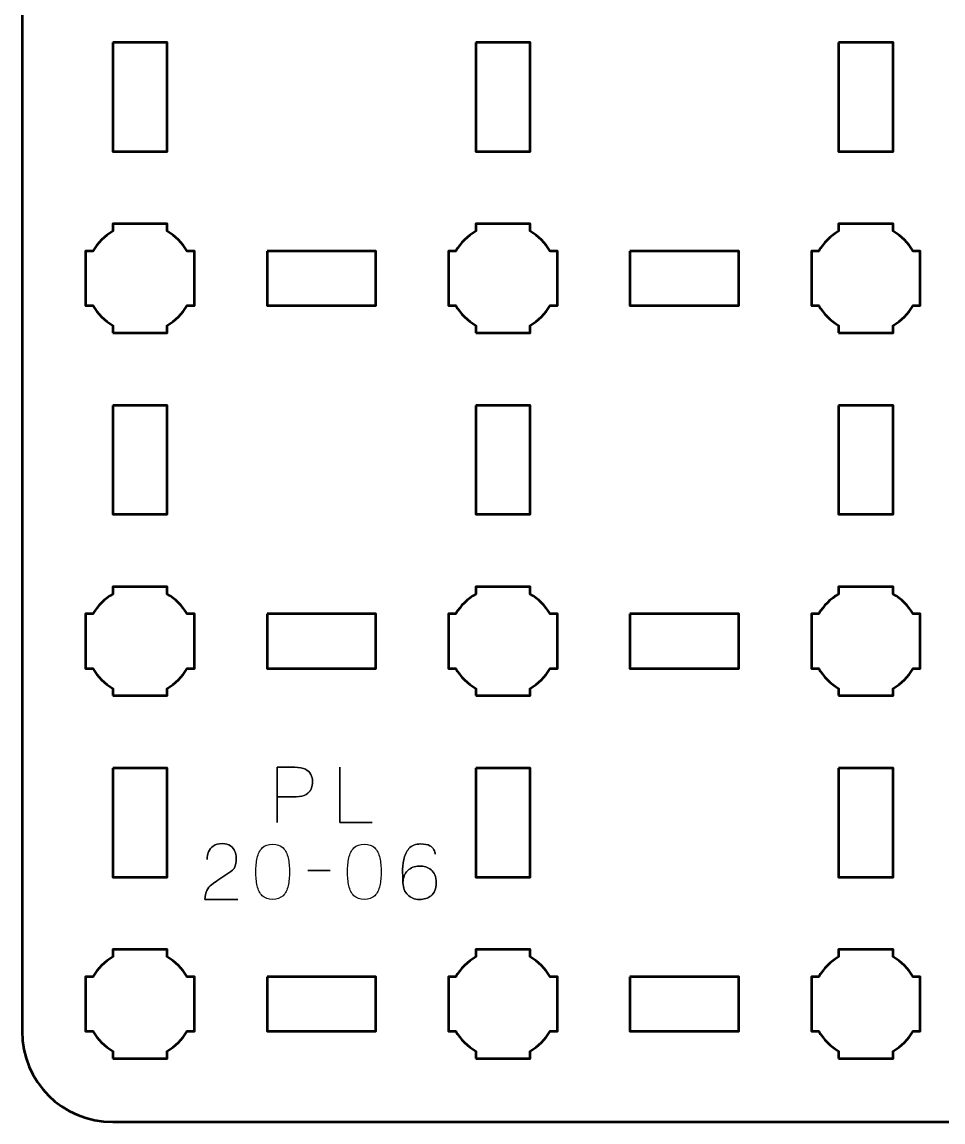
# Model space of a CAD drawing. Header units: centimetres. Extents: x -19.6 to 19.7, y -5.7 to 5.7.
# Drawn here: x -19.65 to -14.57, y -5.65 to 0.41 of the extents above; entities that cross this region are included whole.
import ezdxf

# ---------------------------------------------------------------- set-up
doc = ezdxf.new("R2010")
doc.units = ezdxf.units.CM
doc.header["$MEASUREMENT"] = 0
doc.layers.add('Layer 1', color=7, linetype='Continuous')

msp = doc.modelspace()

# ---------------------------------------------------------------- linework, layer by layer
at = {"layer": 'Layer 1', "lineweight": 53}
for points, knots in [([(-19.14991, 5.65002), (-19.14991, 5.65002), (19.15005, 5.65002), (19.15005, 5.65002), (19.15005, 5.65002), (19.42701, 5.65002), (19.65001, 5.42692), (19.65001, 5.14992), (19.65001, 5.14992), (19.65001, 5.14992), (19.65001, -5.15006), (19.65001, -5.15006), (19.65001, -5.15006), (19.65001, -5.42706), (19.42701, -5.65002), (19.15005, -5.65002), (19.15005, -5.65002), (19.15005, -5.65002), (-19.14991, -5.65002), (-19.14991, -5.65002), (-19.14991, -5.65002), (-19.42691, -5.65002), (-19.65, -5.42706), (-19.65, -5.15006), (-19.65, -5.15006), (-19.65, -5.15006), (-19.65, 5.14992), (-19.65, 5.14992), (-19.65, 5.14992), (-19.65, 5.42692), (-19.42691, 5.65002), (-19.14991, 5.65002)], [0, 0, 0, 0, 0.125, 0.125, 0.125, 0.125, 0.25, 0.25, 0.25, 0.25, 0.375, 0.375, 0.375, 0.375, 0.5, 0.5, 0.5, 0.5, 0.625, 0.625, 0.625, 0.625, 0.75, 0.75, 0.75, 0.75, 0.875, 0.875, 0.875, 0.875, 1, 1, 1, 1]), ([(-19.14991, 0.29993), (-19.14991, 0.29993), (-18.8499, 0.29993), (-18.8499, 0.29993), (-18.8499, 0.29993), (-18.8499, 0.29993), (-18.8499, -0.30007), (-18.8499, -0.30007), (-18.8499, -0.30007), (-18.8499, -0.30007), (-19.14991, -0.30007), (-19.14991, -0.30007), (-19.14991, -0.30007), (-19.14991, -0.30007), (-19.14991, 0.29993), (-19.14991, 0.29993)], [0, 0, 0, 0, 0.25, 0.25, 0.25, 0.25, 0.5, 0.5, 0.5, 0.5, 0.75, 0.75, 0.75, 0.75, 1, 1, 1, 1]), ([(-17.14997, 0.29993), (-17.14997, 0.29993), (-16.84997, 0.29993), (-16.84997, 0.29993), (-16.84997, 0.29993), (-16.84997, 0.29993), (-16.84997, -0.30007), (-16.84997, -0.30007), (-16.84997, -0.30007), (-16.84997, -0.30007), (-17.14997, -0.30007), (-17.14997, -0.30007), (-17.14997, -0.30007), (-17.14997, -0.30007), (-17.14997, 0.29993), (-17.14997, 0.29993)], [0, 0, 0, 0, 0.25, 0.25, 0.25, 0.25, 0.5, 0.5, 0.5, 0.5, 0.75, 0.75, 0.75, 0.75, 1, 1, 1, 1]), ([(-15.15004, 0.29993), (-15.15004, 0.29993), (-14.85004, 0.29993), (-14.85004, 0.29993), (-14.85004, 0.29993), (-14.85004, 0.29993), (-14.85004, -0.30007), (-14.85004, -0.30007), (-14.85004, -0.30007), (-14.85004, -0.30007), (-15.15004, -0.30007), (-15.15004, -0.30007), (-15.15004, -0.30007), (-15.15004, -0.30007), (-15.15004, 0.29993), (-15.15004, 0.29993)], [0, 0, 0, 0, 0.25, 0.25, 0.25, 0.25, 0.5, 0.5, 0.5, 0.5, 0.75, 0.75, 0.75, 0.75, 1, 1, 1, 1]), ([(-19.14991, -1.29999), (-19.14991, -1.29999), (-19.14991, -1.25987), (-19.14991, -1.25987), (-19.14991, -1.25987), (-19.19552, -1.23356), (-19.23344, -1.19553), (-19.25976, -1.15005), (-19.25976, -1.15005), (-19.25976, -1.15005), (-19.29998, -1.15005), (-19.29998, -1.15005), (-19.29998, -1.15005), (-19.29998, -1.15005), (-19.29998, -0.99998), (-19.29998, -0.99998), (-19.29998, -0.99998), (-19.29998, -0.99998), (-19.29998, -0.85005), (-19.29998, -0.85005), (-19.29998, -0.85005), (-19.29998, -0.85005), (-19.25976, -0.85005), (-19.25976, -0.85005), (-19.25976, -0.85005), (-19.23344, -0.80444), (-19.19552, -0.76655), (-19.14991, -0.74023), (-19.14991, -0.74023), (-19.14991, -0.74023), (-19.14991, -0.69998), (-19.14991, -0.69998), (-19.14991, -0.69998), (-19.14991, -0.69998), (-18.99997, -0.69998), (-18.99997, -0.69998), (-18.99997, -0.69998), (-18.99997, -0.69998), (-18.8499, -0.69998), (-18.8499, -0.69998), (-18.8499, -0.69998), (-18.8499, -0.69998), (-18.8499, -0.74023), (-18.8499, -0.74023), (-18.8499, -0.74023), (-18.80443, -0.76655), (-18.7664, -0.80444), (-18.74008, -0.85005), (-18.74008, -0.85005), (-18.74008, -0.85005), (-18.69997, -0.85005), (-18.69997, -0.85005), (-18.69997, -0.85005), (-18.69997, -0.85005), (-18.69997, -0.99998), (-18.69997, -0.99998), (-18.69997, -0.99998), (-18.69997, -0.99998), (-18.69997, -1.15005), (-18.69997, -1.15005), (-18.69997, -1.15005), (-18.69997, -1.15005), (-18.74008, -1.15005), (-18.74008, -1.15005), (-18.74008, -1.15005), (-18.7664, -1.19553), (-18.80443, -1.23356), (-18.8499, -1.25987), (-18.8499, -1.25987), (-18.8499, -1.25987), (-18.8499, -1.29999), (-18.8499, -1.29999), (-18.8499, -1.29999), (-18.8499, -1.29999), (-18.99997, -1.29999), (-18.99997, -1.29999), (-18.99997, -1.29999), (-18.99997, -1.29999), (-19.14991, -1.29999), (-19.14991, -1.29999)], [0, 0, 0, 0, 0.05, 0.05, 0.05, 0.05, 0.1, 0.1, 0.1, 0.1, 0.15, 0.15, 0.15, 0.15, 0.2, 0.2, 0.2, 0.2, 0.25, 0.25, 0.25, 0.25, 0.3, 0.3, 0.3, 0.3, 0.35, 0.35, 0.35, 0.35, 0.4, 0.4, 0.4, 0.4, 0.45, 0.45, 0.45, 0.45, 0.5, 0.5, 0.5, 0.5, 0.55, 0.55, 0.55, 0.55, 0.6, 0.6, 0.6, 0.6, 0.65, 0.65, 0.65, 0.65, 0.7, 0.7, 0.7, 0.7, 0.75, 0.75, 0.75, 0.75, 0.8, 0.8, 0.8, 0.8, 0.85, 0.85, 0.85, 0.85, 0.9, 0.9, 0.9, 0.9, 0.95, 0.95, 0.95, 0.95, 1, 1, 1, 1]), ([(-17.14997, -1.29999), (-17.14997, -1.29999), (-17.14997, -1.25987), (-17.14997, -1.25987), (-17.14997, -1.25987), (-17.19545, -1.23356), (-17.23348, -1.19553), (-17.25979, -1.15005), (-17.25979, -1.15005), (-17.25979, -1.15005), (-17.2999, -1.15005), (-17.2999, -1.15005), (-17.2999, -1.15005), (-17.2999, -1.15005), (-17.2999, -0.99998), (-17.2999, -0.99998), (-17.2999, -0.99998), (-17.2999, -0.99998), (-17.2999, -0.85005), (-17.2999, -0.85005), (-17.2999, -0.85005), (-17.2999, -0.85005), (-17.25979, -0.85005), (-17.25979, -0.85005), (-17.25979, -0.85005), (-17.23348, -0.80444), (-17.19545, -0.76655), (-17.14997, -0.74023), (-17.14997, -0.74023), (-17.14997, -0.74023), (-17.14997, -0.69998), (-17.14997, -0.69998), (-17.14997, -0.69998), (-17.14997, -0.69998), (-16.9999, -0.69998), (-16.9999, -0.69998), (-16.9999, -0.69998), (-16.9999, -0.69998), (-16.84997, -0.69998), (-16.84997, -0.69998), (-16.84997, -0.69998), (-16.84997, -0.69998), (-16.84997, -0.74023), (-16.84997, -0.74023), (-16.84997, -0.74023), (-16.8045, -0.76655), (-16.76647, -0.80444), (-16.74015, -0.85005), (-16.74015, -0.85005), (-16.74015, -0.85005), (-16.6999, -0.85005), (-16.6999, -0.85005), (-16.6999, -0.85005), (-16.6999, -0.85005), (-16.6999, -0.99998), (-16.6999, -0.99998), (-16.6999, -0.99998), (-16.6999, -0.99998), (-16.6999, -1.15005), (-16.6999, -1.15005), (-16.6999, -1.15005), (-16.6999, -1.15005), (-16.74015, -1.15005), (-16.74015, -1.15005), (-16.74015, -1.15005), (-16.76647, -1.19553), (-16.8045, -1.23356), (-16.84997, -1.25987), (-16.84997, -1.25987), (-16.84997, -1.25987), (-16.84997, -1.29999), (-16.84997, -1.29999), (-16.84997, -1.29999), (-16.84997, -1.29999), (-16.9999, -1.29999), (-16.9999, -1.29999), (-16.9999, -1.29999), (-16.9999, -1.29999), (-17.14997, -1.29999), (-17.14997, -1.29999)], [0, 0, 0, 0, 0.05, 0.05, 0.05, 0.05, 0.1, 0.1, 0.1, 0.1, 0.15, 0.15, 0.15, 0.15, 0.2, 0.2, 0.2, 0.2, 0.25, 0.25, 0.25, 0.25, 0.3, 0.3, 0.3, 0.3, 0.35, 0.35, 0.35, 0.35, 0.4, 0.4, 0.4, 0.4, 0.45, 0.45, 0.45, 0.45, 0.5, 0.5, 0.5, 0.5, 0.55, 0.55, 0.55, 0.55, 0.6, 0.6, 0.6, 0.6, 0.65, 0.65, 0.65, 0.65, 0.7, 0.7, 0.7, 0.7, 0.75, 0.75, 0.75, 0.75, 0.8, 0.8, 0.8, 0.8, 0.85, 0.85, 0.85, 0.85, 0.9, 0.9, 0.9, 0.9, 0.95, 0.95, 0.95, 0.95, 1, 1, 1, 1]), ([(-15.15004, -1.29999), (-15.15004, -1.29999), (-15.15004, -1.25987), (-15.15004, -1.25987), (-15.15004, -1.25987), (-15.19551, -1.23356), (-15.2334, -1.19553), (-15.25986, -1.15005), (-15.25986, -1.15005), (-15.25986, -1.15005), (-15.29997, -1.15005), (-15.29997, -1.15005), (-15.29997, -1.15005), (-15.29997, -1.15005), (-15.29997, -0.99998), (-15.29997, -0.99998), (-15.29997, -0.99998), (-15.29997, -0.99998), (-15.29997, -0.85005), (-15.29997, -0.85005), (-15.29997, -0.85005), (-15.29997, -0.85005), (-15.25986, -0.85005), (-15.25986, -0.85005), (-15.25986, -0.85005), (-15.2334, -0.80444), (-15.19551, -0.76655), (-15.15004, -0.74023), (-15.15004, -0.74023), (-15.15004, -0.74023), (-15.15004, -0.69998), (-15.15004, -0.69998), (-15.15004, -0.69998), (-15.15004, -0.69998), (-14.99997, -0.69998), (-14.99997, -0.69998), (-14.99997, -0.69998), (-14.99997, -0.69998), (-14.85004, -0.69998), (-14.85004, -0.69998), (-14.85004, -0.69998), (-14.85004, -0.69998), (-14.85004, -0.74023), (-14.85004, -0.74023), (-14.85004, -0.74023), (-14.80442, -0.76655), (-14.7665, -0.80444), (-14.74018, -0.85005), (-14.74018, -0.85005), (-14.74018, -0.85005), (-14.69997, -0.85005), (-14.69997, -0.85005), (-14.69997, -0.85005), (-14.69997, -0.85005), (-14.69997, -0.99998), (-14.69997, -0.99998), (-14.69997, -0.99998), (-14.69997, -0.99998), (-14.69997, -1.15005), (-14.69997, -1.15005), (-14.69997, -1.15005), (-14.69997, -1.15005), (-14.74018, -1.15005), (-14.74018, -1.15005), (-14.74018, -1.15005), (-14.7665, -1.19553), (-14.80442, -1.23356), (-14.85004, -1.25987), (-14.85004, -1.25987), (-14.85004, -1.25987), (-14.85004, -1.29999), (-14.85004, -1.29999), (-14.85004, -1.29999), (-14.85004, -1.29999), (-14.99997, -1.29999), (-14.99997, -1.29999), (-14.99997, -1.29999), (-14.99997, -1.29999), (-15.15004, -1.29999), (-15.15004, -1.29999)], [0, 0, 0, 0, 0.05, 0.05, 0.05, 0.05, 0.1, 0.1, 0.1, 0.1, 0.15, 0.15, 0.15, 0.15, 0.2, 0.2, 0.2, 0.2, 0.25, 0.25, 0.25, 0.25, 0.3, 0.3, 0.3, 0.3, 0.35, 0.35, 0.35, 0.35, 0.4, 0.4, 0.4, 0.4, 0.45, 0.45, 0.45, 0.45, 0.5, 0.5, 0.5, 0.5, 0.55, 0.55, 0.55, 0.55, 0.6, 0.6, 0.6, 0.6, 0.65, 0.65, 0.65, 0.65, 0.7, 0.7, 0.7, 0.7, 0.75, 0.75, 0.75, 0.75, 0.8, 0.8, 0.8, 0.8, 0.85, 0.85, 0.85, 0.85, 0.9, 0.9, 0.9, 0.9, 0.95, 0.95, 0.95, 0.95, 1, 1, 1, 1]), ([(-18.29996, -0.85005), (-18.29996, -0.85005), (-17.69995, -0.85005), (-17.69995, -0.85005), (-17.69995, -0.85005), (-17.69995, -0.85005), (-17.69995, -1.15005), (-17.69995, -1.15005), (-17.69995, -1.15005), (-17.69995, -1.15005), (-18.29996, -1.15005), (-18.29996, -1.15005), (-18.29996, -1.15005), (-18.29996, -1.15005), (-18.29996, -0.85005), (-18.29996, -0.85005)], [0, 0, 0, 0, 0.25, 0.25, 0.25, 0.25, 0.5, 0.5, 0.5, 0.5, 0.75, 0.75, 0.75, 0.75, 1, 1, 1, 1]), ([(-16.29999, -0.85005), (-16.29999, -0.85005), (-15.69999, -0.85005), (-15.69999, -0.85005), (-15.69999, -0.85005), (-15.69999, -0.85005), (-15.69999, -1.15005), (-15.69999, -1.15005), (-15.69999, -1.15005), (-15.69999, -1.15005), (-16.29999, -1.15005), (-16.29999, -1.15005), (-16.29999, -1.15005), (-16.29999, -1.15005), (-16.29999, -0.85005), (-16.29999, -0.85005)], [0, 0, 0, 0, 0.25, 0.25, 0.25, 0.25, 0.5, 0.5, 0.5, 0.5, 0.75, 0.75, 0.75, 0.75, 1, 1, 1, 1]), ([(-19.14991, -1.70004), (-19.14991, -1.70004), (-18.8499, -1.70004), (-18.8499, -1.70004), (-18.8499, -1.70004), (-18.8499, -1.70004), (-18.8499, -2.30004), (-18.8499, -2.30004), (-18.8499, -2.30004), (-18.8499, -2.30004), (-19.14991, -2.30004), (-19.14991, -2.30004), (-19.14991, -2.30004), (-19.14991, -2.30004), (-19.14991, -1.70004), (-19.14991, -1.70004)], [0, 0, 0, 0, 0.25, 0.25, 0.25, 0.25, 0.5, 0.5, 0.5, 0.5, 0.75, 0.75, 0.75, 0.75, 1, 1, 1, 1]), ([(-17.14997, -1.70004), (-17.14997, -1.70004), (-16.84997, -1.70004), (-16.84997, -1.70004), (-16.84997, -1.70004), (-16.84997, -1.70004), (-16.84997, -2.30004), (-16.84997, -2.30004), (-16.84997, -2.30004), (-16.84997, -2.30004), (-17.14997, -2.30004), (-17.14997, -2.30004), (-17.14997, -2.30004), (-17.14997, -2.30004), (-17.14997, -1.70004), (-17.14997, -1.70004)], [0, 0, 0, 0, 0.25, 0.25, 0.25, 0.25, 0.5, 0.5, 0.5, 0.5, 0.75, 0.75, 0.75, 0.75, 1, 1, 1, 1]), ([(-15.15004, -1.70004), (-15.15004, -1.70004), (-14.85004, -1.70004), (-14.85004, -1.70004), (-14.85004, -1.70004), (-14.85004, -1.70004), (-14.85004, -2.30004), (-14.85004, -2.30004), (-14.85004, -2.30004), (-14.85004, -2.30004), (-15.15004, -2.30004), (-15.15004, -2.30004), (-15.15004, -2.30004), (-15.15004, -2.30004), (-15.15004, -1.70004), (-15.15004, -1.70004)], [0, 0, 0, 0, 0.25, 0.25, 0.25, 0.25, 0.5, 0.5, 0.5, 0.5, 0.75, 0.75, 0.75, 0.75, 1, 1, 1, 1]), ([(-19.14991, -3.30006), (-19.14991, -3.30006), (-19.14991, -3.25981), (-19.14991, -3.25981), (-19.14991, -3.25981), (-19.19552, -3.23349), (-19.23344, -3.1956), (-19.25976, -3.14999), (-19.25976, -3.14999), (-19.25976, -3.14999), (-19.29998, -3.14999), (-19.29998, -3.14999), (-19.29998, -3.14999), (-19.29998, -3.14999), (-19.29998, -3.00006), (-19.29998, -3.00006), (-19.29998, -3.00006), (-19.29998, -3.00006), (-19.29998, -2.84999), (-19.29998, -2.84999), (-19.29998, -2.84999), (-19.29998, -2.84999), (-19.25976, -2.84999), (-19.25976, -2.84999), (-19.25976, -2.84999), (-19.23344, -2.80451), (-19.19552, -2.76648), (-19.14991, -2.74017), (-19.14991, -2.74017), (-19.14991, -2.74017), (-19.14991, -2.70005), (-19.14991, -2.70005), (-19.14991, -2.70005), (-19.14991, -2.70005), (-18.99997, -2.70005), (-18.99997, -2.70005), (-18.99997, -2.70005), (-18.99997, -2.70005), (-18.8499, -2.70005), (-18.8499, -2.70005), (-18.8499, -2.70005), (-18.8499, -2.70005), (-18.8499, -2.74017), (-18.8499, -2.74017), (-18.8499, -2.74017), (-18.80443, -2.76648), (-18.7664, -2.80451), (-18.74008, -2.84999), (-18.74008, -2.84999), (-18.74008, -2.84999), (-18.69997, -2.84999), (-18.69997, -2.84999), (-18.69997, -2.84999), (-18.69997, -2.84999), (-18.69997, -3.00006), (-18.69997, -3.00006), (-18.69997, -3.00006), (-18.69997, -3.00006), (-18.69997, -3.14999), (-18.69997, -3.14999), (-18.69997, -3.14999), (-18.69997, -3.14999), (-18.74008, -3.14999), (-18.74008, -3.14999), (-18.74008, -3.14999), (-18.7664, -3.1956), (-18.80443, -3.23349), (-18.8499, -3.25981), (-18.8499, -3.25981), (-18.8499, -3.25981), (-18.8499, -3.30006), (-18.8499, -3.30006), (-18.8499, -3.30006), (-18.8499, -3.30006), (-18.99997, -3.30006), (-18.99997, -3.30006), (-18.99997, -3.30006), (-18.99997, -3.30006), (-19.14991, -3.30006), (-19.14991, -3.30006)], [0, 0, 0, 0, 0.05, 0.05, 0.05, 0.05, 0.1, 0.1, 0.1, 0.1, 0.15, 0.15, 0.15, 0.15, 0.2, 0.2, 0.2, 0.2, 0.25, 0.25, 0.25, 0.25, 0.3, 0.3, 0.3, 0.3, 0.35, 0.35, 0.35, 0.35, 0.4, 0.4, 0.4, 0.4, 0.45, 0.45, 0.45, 0.45, 0.5, 0.5, 0.5, 0.5, 0.55, 0.55, 0.55, 0.55, 0.6, 0.6, 0.6, 0.6, 0.65, 0.65, 0.65, 0.65, 0.7, 0.7, 0.7, 0.7, 0.75, 0.75, 0.75, 0.75, 0.8, 0.8, 0.8, 0.8, 0.85, 0.85, 0.85, 0.85, 0.9, 0.9, 0.9, 0.9, 0.95, 0.95, 0.95, 0.95, 1, 1, 1, 1]), ([(-17.14997, -3.30006), (-17.14997, -3.30006), (-17.14997, -3.25981), (-17.14997, -3.25981), (-17.14997, -3.25981), (-17.19545, -3.23349), (-17.23348, -3.1956), (-17.25979, -3.14999), (-17.25979, -3.14999), (-17.25979, -3.14999), (-17.2999, -3.14999), (-17.2999, -3.14999), (-17.2999, -3.14999), (-17.2999, -3.14999), (-17.2999, -3.00006), (-17.2999, -3.00006), (-17.2999, -3.00006), (-17.2999, -3.00006), (-17.2999, -2.84999), (-17.2999, -2.84999), (-17.2999, -2.84999), (-17.2999, -2.84999), (-17.25979, -2.84999), (-17.25979, -2.84999), (-17.25979, -2.84999), (-17.23348, -2.80451), (-17.19545, -2.76648), (-17.14997, -2.74017), (-17.14997, -2.74017), (-17.14997, -2.74017), (-17.14997, -2.70005), (-17.14997, -2.70005), (-17.14997, -2.70005), (-17.14997, -2.70005), (-16.9999, -2.70005), (-16.9999, -2.70005), (-16.9999, -2.70005), (-16.9999, -2.70005), (-16.84997, -2.70005), (-16.84997, -2.70005), (-16.84997, -2.70005), (-16.84997, -2.70005), (-16.84997, -2.74017), (-16.84997, -2.74017), (-16.84997, -2.74017), (-16.8045, -2.76648), (-16.76647, -2.80451), (-16.74015, -2.84999), (-16.74015, -2.84999), (-16.74015, -2.84999), (-16.6999, -2.84999), (-16.6999, -2.84999), (-16.6999, -2.84999), (-16.6999, -2.84999), (-16.6999, -3.00006), (-16.6999, -3.00006), (-16.6999, -3.00006), (-16.6999, -3.00006), (-16.6999, -3.14999), (-16.6999, -3.14999), (-16.6999, -3.14999), (-16.6999, -3.14999), (-16.74015, -3.14999), (-16.74015, -3.14999), (-16.74015, -3.14999), (-16.76647, -3.1956), (-16.8045, -3.23349), (-16.84997, -3.25981), (-16.84997, -3.25981), (-16.84997, -3.25981), (-16.84997, -3.30006), (-16.84997, -3.30006), (-16.84997, -3.30006), (-16.84997, -3.30006), (-16.9999, -3.30006), (-16.9999, -3.30006), (-16.9999, -3.30006), (-16.9999, -3.30006), (-17.14997, -3.30006), (-17.14997, -3.30006)], [0, 0, 0, 0, 0.05, 0.05, 0.05, 0.05, 0.1, 0.1, 0.1, 0.1, 0.15, 0.15, 0.15, 0.15, 0.2, 0.2, 0.2, 0.2, 0.25, 0.25, 0.25, 0.25, 0.3, 0.3, 0.3, 0.3, 0.35, 0.35, 0.35, 0.35, 0.4, 0.4, 0.4, 0.4, 0.45, 0.45, 0.45, 0.45, 0.5, 0.5, 0.5, 0.5, 0.55, 0.55, 0.55, 0.55, 0.6, 0.6, 0.6, 0.6, 0.65, 0.65, 0.65, 0.65, 0.7, 0.7, 0.7, 0.7, 0.75, 0.75, 0.75, 0.75, 0.8, 0.8, 0.8, 0.8, 0.85, 0.85, 0.85, 0.85, 0.9, 0.9, 0.9, 0.9, 0.95, 0.95, 0.95, 0.95, 1, 1, 1, 1]), ([(-15.15004, -3.30006), (-15.15004, -3.30006), (-15.15004, -3.25981), (-15.15004, -3.25981), (-15.15004, -3.25981), (-15.19551, -3.23349), (-15.2334, -3.1956), (-15.25986, -3.14999), (-15.25986, -3.14999), (-15.25986, -3.14999), (-15.29997, -3.14999), (-15.29997, -3.14999), (-15.29997, -3.14999), (-15.29997, -3.14999), (-15.29997, -3.00006), (-15.29997, -3.00006), (-15.29997, -3.00006), (-15.29997, -3.00006), (-15.29997, -2.84999), (-15.29997, -2.84999), (-15.29997, -2.84999), (-15.29997, -2.84999), (-15.25986, -2.84999), (-15.25986, -2.84999), (-15.25986, -2.84999), (-15.2334, -2.80451), (-15.19551, -2.76648), (-15.15004, -2.74017), (-15.15004, -2.74017), (-15.15004, -2.74017), (-15.15004, -2.70005), (-15.15004, -2.70005), (-15.15004, -2.70005), (-15.15004, -2.70005), (-14.99997, -2.70005), (-14.99997, -2.70005), (-14.99997, -2.70005), (-14.99997, -2.70005), (-14.85004, -2.70005), (-14.85004, -2.70005), (-14.85004, -2.70005), (-14.85004, -2.70005), (-14.85004, -2.74017), (-14.85004, -2.74017), (-14.85004, -2.74017), (-14.80442, -2.76648), (-14.7665, -2.80451), (-14.74018, -2.84999), (-14.74018, -2.84999), (-14.74018, -2.84999), (-14.69997, -2.84999), (-14.69997, -2.84999), (-14.69997, -2.84999), (-14.69997, -2.84999), (-14.69997, -3.00006), (-14.69997, -3.00006), (-14.69997, -3.00006), (-14.69997, -3.00006), (-14.69997, -3.14999), (-14.69997, -3.14999), (-14.69997, -3.14999), (-14.69997, -3.14999), (-14.74018, -3.14999), (-14.74018, -3.14999), (-14.74018, -3.14999), (-14.7665, -3.1956), (-14.80442, -3.23349), (-14.85004, -3.25981), (-14.85004, -3.25981), (-14.85004, -3.25981), (-14.85004, -3.30006), (-14.85004, -3.30006), (-14.85004, -3.30006), (-14.85004, -3.30006), (-14.99997, -3.30006), (-14.99997, -3.30006), (-14.99997, -3.30006), (-14.99997, -3.30006), (-15.15004, -3.30006), (-15.15004, -3.30006)], [0, 0, 0, 0, 0.05, 0.05, 0.05, 0.05, 0.1, 0.1, 0.1, 0.1, 0.15, 0.15, 0.15, 0.15, 0.2, 0.2, 0.2, 0.2, 0.25, 0.25, 0.25, 0.25, 0.3, 0.3, 0.3, 0.3, 0.35, 0.35, 0.35, 0.35, 0.4, 0.4, 0.4, 0.4, 0.45, 0.45, 0.45, 0.45, 0.5, 0.5, 0.5, 0.5, 0.55, 0.55, 0.55, 0.55, 0.6, 0.6, 0.6, 0.6, 0.65, 0.65, 0.65, 0.65, 0.7, 0.7, 0.7, 0.7, 0.75, 0.75, 0.75, 0.75, 0.8, 0.8, 0.8, 0.8, 0.85, 0.85, 0.85, 0.85, 0.9, 0.9, 0.9, 0.9, 0.95, 0.95, 0.95, 0.95, 1, 1, 1, 1]), ([(-18.29996, -2.84999), (-18.29996, -2.84999), (-17.69995, -2.84999), (-17.69995, -2.84999), (-17.69995, -2.84999), (-17.69995, -2.84999), (-17.69995, -3.14999), (-17.69995, -3.14999), (-17.69995, -3.14999), (-17.69995, -3.14999), (-18.29996, -3.14999), (-18.29996, -3.14999), (-18.29996, -3.14999), (-18.29996, -3.14999), (-18.29996, -2.84999), (-18.29996, -2.84999)], [0, 0, 0, 0, 0.25, 0.25, 0.25, 0.25, 0.5, 0.5, 0.5, 0.5, 0.75, 0.75, 0.75, 0.75, 1, 1, 1, 1]), ([(-16.29999, -2.84999), (-16.29999, -2.84999), (-15.69999, -2.84999), (-15.69999, -2.84999), (-15.69999, -2.84999), (-15.69999, -2.84999), (-15.69999, -3.14999), (-15.69999, -3.14999), (-15.69999, -3.14999), (-15.69999, -3.14999), (-16.29999, -3.14999), (-16.29999, -3.14999), (-16.29999, -3.14999), (-16.29999, -3.14999), (-16.29999, -2.84999), (-16.29999, -2.84999)], [0, 0, 0, 0, 0.25, 0.25, 0.25, 0.25, 0.5, 0.5, 0.5, 0.5, 0.75, 0.75, 0.75, 0.75, 1, 1, 1, 1]), ([(-19.14991, -3.69997), (-19.14991, -3.69997), (-18.8499, -3.69997), (-18.8499, -3.69997), (-18.8499, -3.69997), (-18.8499, -3.69997), (-18.8499, -4.29997), (-18.8499, -4.29997), (-18.8499, -4.29997), (-18.8499, -4.29997), (-19.14991, -4.29997), (-19.14991, -4.29997), (-19.14991, -4.29997), (-19.14991, -4.29997), (-19.14991, -3.69997), (-19.14991, -3.69997)], [0, 0, 0, 0, 0.25, 0.25, 0.25, 0.25, 0.5, 0.5, 0.5, 0.5, 0.75, 0.75, 0.75, 0.75, 1, 1, 1, 1]), ([(-17.14997, -3.69997), (-17.14997, -3.69997), (-16.84997, -3.69997), (-16.84997, -3.69997), (-16.84997, -3.69997), (-16.84997, -3.69997), (-16.84997, -4.29997), (-16.84997, -4.29997), (-16.84997, -4.29997), (-16.84997, -4.29997), (-17.14997, -4.29997), (-17.14997, -4.29997), (-17.14997, -4.29997), (-17.14997, -4.29997), (-17.14997, -3.69997), (-17.14997, -3.69997)], [0, 0, 0, 0, 0.25, 0.25, 0.25, 0.25, 0.5, 0.5, 0.5, 0.5, 0.75, 0.75, 0.75, 0.75, 1, 1, 1, 1]), ([(-15.15004, -3.69997), (-15.15004, -3.69997), (-14.85004, -3.69997), (-14.85004, -3.69997), (-14.85004, -3.69997), (-14.85004, -3.69997), (-14.85004, -4.29997), (-14.85004, -4.29997), (-14.85004, -4.29997), (-14.85004, -4.29997), (-15.15004, -4.29997), (-15.15004, -4.29997), (-15.15004, -4.29997), (-15.15004, -4.29997), (-15.15004, -3.69997), (-15.15004, -3.69997)], [0, 0, 0, 0, 0.25, 0.25, 0.25, 0.25, 0.5, 0.5, 0.5, 0.5, 0.75, 0.75, 0.75, 0.75, 1, 1, 1, 1]), ([(-19.14991, -5.29999), (-19.14991, -5.29999), (-19.14991, -5.25992), (-19.14991, -5.25992), (-19.14991, -5.25992), (-19.19552, -5.23346), (-19.23344, -5.19553), (-19.25976, -5.14996), (-19.25976, -5.14996), (-19.25976, -5.14996), (-19.29998, -5.14996), (-19.29998, -5.14996), (-19.29998, -5.14996), (-19.29998, -5.14996), (-19.29998, -5.00002), (-19.29998, -5.00002), (-19.29998, -5.00002), (-19.29998, -5.00002), (-19.29998, -4.84995), (-19.29998, -4.84995), (-19.29998, -4.84995), (-19.29998, -4.84995), (-19.25976, -4.84995), (-19.25976, -4.84995), (-19.25976, -4.84995), (-19.23344, -4.80448), (-19.19552, -4.76656), (-19.14991, -4.7401), (-19.14991, -4.7401), (-19.14991, -4.7401), (-19.14991, -4.70002), (-19.14991, -4.70002), (-19.14991, -4.70002), (-19.14991, -4.70002), (-18.99997, -4.70002), (-18.99997, -4.70002), (-18.99997, -4.70002), (-18.99997, -4.70002), (-18.8499, -4.70002), (-18.8499, -4.70002), (-18.8499, -4.70002), (-18.8499, -4.70002), (-18.8499, -4.7401), (-18.8499, -4.7401), (-18.8499, -4.7401), (-18.80443, -4.76656), (-18.7664, -4.80448), (-18.74008, -4.84995), (-18.74008, -4.84995), (-18.74008, -4.84995), (-18.69997, -4.84995), (-18.69997, -4.84995), (-18.69997, -4.84995), (-18.69997, -4.84995), (-18.69997, -5.00002), (-18.69997, -5.00002), (-18.69997, -5.00002), (-18.69997, -5.00002), (-18.69997, -5.14996), (-18.69997, -5.14996), (-18.69997, -5.14996), (-18.69997, -5.14996), (-18.74008, -5.14996), (-18.74008, -5.14996), (-18.74008, -5.14996), (-18.7664, -5.19553), (-18.80443, -5.23346), (-18.8499, -5.25992), (-18.8499, -5.25992), (-18.8499, -5.25992), (-18.8499, -5.29999), (-18.8499, -5.29999), (-18.8499, -5.29999), (-18.8499, -5.29999), (-18.99997, -5.29999), (-18.99997, -5.29999), (-18.99997, -5.29999), (-18.99997, -5.29999), (-19.14991, -5.29999), (-19.14991, -5.29999)], [0, 0, 0, 0, 0.05, 0.05, 0.05, 0.05, 0.1, 0.1, 0.1, 0.1, 0.15, 0.15, 0.15, 0.15, 0.2, 0.2, 0.2, 0.2, 0.25, 0.25, 0.25, 0.25, 0.3, 0.3, 0.3, 0.3, 0.35, 0.35, 0.35, 0.35, 0.4, 0.4, 0.4, 0.4, 0.45, 0.45, 0.45, 0.45, 0.5, 0.5, 0.5, 0.5, 0.55, 0.55, 0.55, 0.55, 0.6, 0.6, 0.6, 0.6, 0.65, 0.65, 0.65, 0.65, 0.7, 0.7, 0.7, 0.7, 0.75, 0.75, 0.75, 0.75, 0.8, 0.8, 0.8, 0.8, 0.85, 0.85, 0.85, 0.85, 0.9, 0.9, 0.9, 0.9, 0.95, 0.95, 0.95, 0.95, 1, 1, 1, 1]), ([(-17.14997, -5.29999), (-17.14997, -5.29999), (-17.14997, -5.25992), (-17.14997, -5.25992), (-17.14997, -5.25992), (-17.19545, -5.23346), (-17.23348, -5.19553), (-17.25979, -5.14996), (-17.25979, -5.14996), (-17.25979, -5.14996), (-17.2999, -5.14996), (-17.2999, -5.14996), (-17.2999, -5.14996), (-17.2999, -5.14996), (-17.2999, -5.00002), (-17.2999, -5.00002), (-17.2999, -5.00002), (-17.2999, -5.00002), (-17.2999, -4.84995), (-17.2999, -4.84995), (-17.2999, -4.84995), (-17.2999, -4.84995), (-17.25979, -4.84995), (-17.25979, -4.84995), (-17.25979, -4.84995), (-17.23348, -4.80448), (-17.19545, -4.76656), (-17.14997, -4.7401), (-17.14997, -4.7401), (-17.14997, -4.7401), (-17.14997, -4.70002), (-17.14997, -4.70002), (-17.14997, -4.70002), (-17.14997, -4.70002), (-16.9999, -4.70002), (-16.9999, -4.70002), (-16.9999, -4.70002), (-16.9999, -4.70002), (-16.84997, -4.70002), (-16.84997, -4.70002), (-16.84997, -4.70002), (-16.84997, -4.70002), (-16.84997, -4.7401), (-16.84997, -4.7401), (-16.84997, -4.7401), (-16.8045, -4.76656), (-16.76647, -4.80448), (-16.74015, -4.84995), (-16.74015, -4.84995), (-16.74015, -4.84995), (-16.6999, -4.84995), (-16.6999, -4.84995), (-16.6999, -4.84995), (-16.6999, -4.84995), (-16.6999, -5.00002), (-16.6999, -5.00002), (-16.6999, -5.00002), (-16.6999, -5.00002), (-16.6999, -5.14996), (-16.6999, -5.14996), (-16.6999, -5.14996), (-16.6999, -5.14996), (-16.74015, -5.14996), (-16.74015, -5.14996), (-16.74015, -5.14996), (-16.76647, -5.19553), (-16.8045, -5.23346), (-16.84997, -5.25992), (-16.84997, -5.25992), (-16.84997, -5.25992), (-16.84997, -5.29999), (-16.84997, -5.29999), (-16.84997, -5.29999), (-16.84997, -5.29999), (-16.9999, -5.29999), (-16.9999, -5.29999), (-16.9999, -5.29999), (-16.9999, -5.29999), (-17.14997, -5.29999), (-17.14997, -5.29999)], [0, 0, 0, 0, 0.05, 0.05, 0.05, 0.05, 0.1, 0.1, 0.1, 0.1, 0.15, 0.15, 0.15, 0.15, 0.2, 0.2, 0.2, 0.2, 0.25, 0.25, 0.25, 0.25, 0.3, 0.3, 0.3, 0.3, 0.35, 0.35, 0.35, 0.35, 0.4, 0.4, 0.4, 0.4, 0.45, 0.45, 0.45, 0.45, 0.5, 0.5, 0.5, 0.5, 0.55, 0.55, 0.55, 0.55, 0.6, 0.6, 0.6, 0.6, 0.65, 0.65, 0.65, 0.65, 0.7, 0.7, 0.7, 0.7, 0.75, 0.75, 0.75, 0.75, 0.8, 0.8, 0.8, 0.8, 0.85, 0.85, 0.85, 0.85, 0.9, 0.9, 0.9, 0.9, 0.95, 0.95, 0.95, 0.95, 1, 1, 1, 1]), ([(-15.15004, -5.29999), (-15.15004, -5.29999), (-15.15004, -5.25992), (-15.15004, -5.25992), (-15.15004, -5.25992), (-15.19551, -5.23346), (-15.2334, -5.19553), (-15.25986, -5.14996), (-15.25986, -5.14996), (-15.25986, -5.14996), (-15.29997, -5.14996), (-15.29997, -5.14996), (-15.29997, -5.14996), (-15.29997, -5.14996), (-15.29997, -5.00002), (-15.29997, -5.00002), (-15.29997, -5.00002), (-15.29997, -5.00002), (-15.29997, -4.84995), (-15.29997, -4.84995), (-15.29997, -4.84995), (-15.29997, -4.84995), (-15.25986, -4.84995), (-15.25986, -4.84995), (-15.25986, -4.84995), (-15.2334, -4.80448), (-15.19551, -4.76656), (-15.15004, -4.7401), (-15.15004, -4.7401), (-15.15004, -4.7401), (-15.15004, -4.70002), (-15.15004, -4.70002), (-15.15004, -4.70002), (-15.15004, -4.70002), (-14.99997, -4.70002), (-14.99997, -4.70002), (-14.99997, -4.70002), (-14.99997, -4.70002), (-14.85004, -4.70002), (-14.85004, -4.70002), (-14.85004, -4.70002), (-14.85004, -4.70002), (-14.85004, -4.7401), (-14.85004, -4.7401), (-14.85004, -4.7401), (-14.80442, -4.76656), (-14.7665, -4.80448), (-14.74018, -4.84995), (-14.74018, -4.84995), (-14.74018, -4.84995), (-14.69997, -4.84995), (-14.69997, -4.84995), (-14.69997, -4.84995), (-14.69997, -4.84995), (-14.69997, -5.00002), (-14.69997, -5.00002), (-14.69997, -5.00002), (-14.69997, -5.00002), (-14.69997, -5.14996), (-14.69997, -5.14996), (-14.69997, -5.14996), (-14.69997, -5.14996), (-14.74018, -5.14996), (-14.74018, -5.14996), (-14.74018, -5.14996), (-14.7665, -5.19553), (-14.80442, -5.23346), (-14.85004, -5.25992), (-14.85004, -5.25992), (-14.85004, -5.25992), (-14.85004, -5.29999), (-14.85004, -5.29999), (-14.85004, -5.29999), (-14.85004, -5.29999), (-14.99997, -5.29999), (-14.99997, -5.29999), (-14.99997, -5.29999), (-14.99997, -5.29999), (-15.15004, -5.29999), (-15.15004, -5.29999)], [0, 0, 0, 0, 0.05, 0.05, 0.05, 0.05, 0.1, 0.1, 0.1, 0.1, 0.15, 0.15, 0.15, 0.15, 0.2, 0.2, 0.2, 0.2, 0.25, 0.25, 0.25, 0.25, 0.3, 0.3, 0.3, 0.3, 0.35, 0.35, 0.35, 0.35, 0.4, 0.4, 0.4, 0.4, 0.45, 0.45, 0.45, 0.45, 0.5, 0.5, 0.5, 0.5, 0.55, 0.55, 0.55, 0.55, 0.6, 0.6, 0.6, 0.6, 0.65, 0.65, 0.65, 0.65, 0.7, 0.7, 0.7, 0.7, 0.75, 0.75, 0.75, 0.75, 0.8, 0.8, 0.8, 0.8, 0.85, 0.85, 0.85, 0.85, 0.9, 0.9, 0.9, 0.9, 0.95, 0.95, 0.95, 0.95, 1, 1, 1, 1]), ([(-18.29996, -4.85009), (-18.29996, -4.85009), (-17.69995, -4.85009), (-17.69995, -4.85009), (-17.69995, -4.85009), (-17.69995, -4.85009), (-17.69995, -5.1501), (-17.69995, -5.1501), (-17.69995, -5.1501), (-17.69995, -5.1501), (-18.29996, -5.1501), (-18.29996, -5.1501), (-18.29996, -5.1501), (-18.29996, -5.1501), (-18.29996, -4.85009), (-18.29996, -4.85009)], [0, 0, 0, 0, 0.25, 0.25, 0.25, 0.25, 0.5, 0.5, 0.5, 0.5, 0.75, 0.75, 0.75, 0.75, 1, 1, 1, 1]), ([(-16.29999, -4.85009), (-16.29999, -4.85009), (-15.69999, -4.85009), (-15.69999, -4.85009), (-15.69999, -4.85009), (-15.69999, -4.85009), (-15.69999, -5.1501), (-15.69999, -5.1501), (-15.69999, -5.1501), (-15.69999, -5.1501), (-16.29999, -5.1501), (-16.29999, -5.1501), (-16.29999, -5.1501), (-16.29999, -5.1501), (-16.29999, -4.85009), (-16.29999, -4.85009)], [0, 0, 0, 0, 0.25, 0.25, 0.25, 0.25, 0.5, 0.5, 0.5, 0.5, 0.75, 0.75, 0.75, 0.75, 1, 1, 1, 1])]:
    msp.add_open_spline(points, degree=3, knots=knots, dxfattribs=at)
at = {"layer": 'Layer 1', "color": 40, "lineweight": 30}
for points, knots in [([(-18.24454, -3.99997), (-18.24454, -3.99997), (-18.24454, -3.69475), (-18.24454, -3.69475), (-18.24454, -3.69475), (-18.24454, -3.69475), (-18.14724, -3.69475), (-18.14724, -3.69475), (-18.14724, -3.69475), (-18.12163, -3.69499), (-18.10163, -3.69873), (-18.08744, -3.70589), (-18.08744, -3.70589), (-18.07355, -3.7132), (-18.06374, -3.72269), (-18.05809, -3.73454), (-18.05809, -3.73454), (-18.05259, -3.74639), (-18.04956, -3.75923), (-18.04899, -3.77299), (-18.04899, -3.77299), (-18.04832, -3.78707), (-18.05065, -3.80044), (-18.05615, -3.8131), (-18.05615, -3.8131), (-18.06169, -3.82577), (-18.07118, -3.83625), (-18.08441, -3.8444), (-18.08441, -3.8444), (-18.09792, -3.85251), (-18.11613, -3.85664), (-18.13927, -3.85692), (-18.13927, -3.85692), (-18.13927, -3.85692), (-18.24454, -3.85692), (-18.24454, -3.85692), (-18.24454, -3.85692), (-18.24454, -3.85692), (-18.13927, -3.85692), (-18.13927, -3.85692), (-18.13927, -3.85692), (-18.11651, -3.85664), (-18.09849, -3.85251), (-18.08498, -3.8444), (-18.08498, -3.8444), (-18.07161, -3.83625), (-18.06208, -3.82577), (-18.05644, -3.8131), (-18.05644, -3.8131), (-18.05093, -3.80044), (-18.04846, -3.78707), (-18.04899, -3.77299), (-18.04899, -3.77299), (-18.04956, -3.75923), (-18.05259, -3.74639), (-18.05823, -3.73454), (-18.05823, -3.73454), (-18.06402, -3.72269), (-18.07393, -3.7132), (-18.08787, -3.70589), (-18.08787, -3.70589), (-18.10205, -3.69873), (-18.12191, -3.69499), (-18.14724, -3.69475), (-18.14724, -3.69475), (-18.14724, -3.69475), (-18.24454, -3.69475), (-18.24454, -3.69475), (-18.24454, -3.69475), (-18.24454, -3.69475), (-18.24454, -3.99997), (-18.24454, -3.99997)], [0, 0, 0, 0, 0.0555556, 0.0555556, 0.0555556, 0.0555556, 0.1111111, 0.1111111, 0.1111111, 0.1111111, 0.1666667, 0.1666667, 0.1666667, 0.1666667, 0.2222222, 0.2222222, 0.2222222, 0.2222222, 0.2777778, 0.2777778, 0.2777778, 0.2777778, 0.3333333, 0.3333333, 0.3333333, 0.3333333, 0.3888889, 0.3888889, 0.3888889, 0.3888889, 0.4444444, 0.4444444, 0.4444444, 0.4444444, 0.5, 0.5, 0.5, 0.5, 0.5555556, 0.5555556, 0.5555556, 0.5555556, 0.6111111, 0.6111111, 0.6111111, 0.6111111, 0.6666667, 0.6666667, 0.6666667, 0.6666667, 0.7222222, 0.7222222, 0.7222222, 0.7222222, 0.7777778, 0.7777778, 0.7777778, 0.7777778, 0.8333333, 0.8333333, 0.8333333, 0.8333333, 0.8888889, 0.8888889, 0.8888889, 0.8888889, 0.9444444, 0.9444444, 0.9444444, 0.9444444, 1, 1, 1, 1]), ([(-17.71992, -3.99997), (-17.71992, -3.99997), (-17.89811, -3.99997), (-17.89811, -3.99997), (-17.89811, -3.99997), (-17.89811, -3.99997), (-17.89811, -3.69475), (-17.89811, -3.69475), (-17.89811, -3.69475), (-17.89811, -3.69475), (-17.89811, -3.99997), (-17.89811, -3.99997), (-17.89811, -3.99997), (-17.89811, -3.99997), (-17.71992, -3.99997), (-17.71992, -3.99997)], [0, 0, 0, 0, 0.25, 0.25, 0.25, 0.25, 0.5, 0.5, 0.5, 0.5, 0.75, 0.75, 0.75, 0.75, 1, 1, 1, 1]), ([(-18.46047, -4.4233), (-18.46047, -4.4233), (-18.64212, -4.4233), (-18.64212, -4.4233), (-18.64212, -4.4233), (-18.64155, -4.40305), (-18.63785, -4.38665), (-18.63108, -4.37384), (-18.63108, -4.37384), (-18.62448, -4.36114), (-18.61594, -4.35053), (-18.60546, -4.34199), (-18.60546, -4.34199), (-18.59513, -4.33373), (-18.5838, -4.32558), (-18.57142, -4.31789), (-18.57142, -4.31789), (-18.57142, -4.31789), (-18.49907, -4.26963), (-18.49907, -4.26963), (-18.49907, -4.26963), (-18.48474, -4.25919), (-18.47606, -4.24691), (-18.47303, -4.23312), (-18.47303, -4.23312), (-18.47014, -4.21936), (-18.4689, -4.20529), (-18.46943, -4.19082), (-18.46943, -4.19082), (-18.46929, -4.18105), (-18.47165, -4.17029), (-18.47635, -4.15858), (-18.47635, -4.15858), (-18.48114, -4.14715), (-18.48915, -4.1372), (-18.50044, -4.12866), (-18.50044, -4.12866), (-18.51187, -4.12041), (-18.52746, -4.116), (-18.54729, -4.11558), (-18.54729, -4.11558), (-18.56743, -4.116), (-18.5837, -4.12041), (-18.5958, -4.1288), (-18.5958, -4.1288), (-18.60807, -4.13734), (-18.61689, -4.14824), (-18.62226, -4.16133), (-18.62226, -4.16133), (-18.62779, -4.1747), (-18.63041, -4.18849), (-18.63026, -4.20268), (-18.63026, -4.20268), (-18.63041, -4.18849), (-18.62779, -4.1747), (-18.62226, -4.16133), (-18.62226, -4.16133), (-18.61689, -4.14824), (-18.60807, -4.13734), (-18.5958, -4.1288), (-18.5958, -4.1288), (-18.5837, -4.12041), (-18.56743, -4.116), (-18.54729, -4.11558), (-18.54729, -4.11558), (-18.52746, -4.116), (-18.51187, -4.12041), (-18.50044, -4.12866), (-18.50044, -4.12866), (-18.48915, -4.1372), (-18.48114, -4.14715), (-18.47635, -4.15858), (-18.47635, -4.15858), (-18.47165, -4.17029), (-18.46929, -4.18105), (-18.46943, -4.19082), (-18.46943, -4.19082), (-18.4689, -4.20529), (-18.47014, -4.21936), (-18.47303, -4.23312), (-18.47303, -4.23312), (-18.47606, -4.24691), (-18.48474, -4.25919), (-18.49907, -4.26963), (-18.49907, -4.26963), (-18.49907, -4.26963), (-18.57142, -4.31789), (-18.57142, -4.31789), (-18.57142, -4.31789), (-18.5838, -4.32558), (-18.59513, -4.33373), (-18.60546, -4.34199), (-18.60546, -4.34199), (-18.61594, -4.35053), (-18.62448, -4.36114), (-18.63108, -4.37384), (-18.63108, -4.37384), (-18.63785, -4.38665), (-18.64155, -4.40305), (-18.64212, -4.4233), (-18.64212, -4.4233), (-18.64212, -4.4233), (-18.46047, -4.4233), (-18.46047, -4.4233)], [0, 0, 0, 0, 0.0384615, 0.0384615, 0.0384615, 0.0384615, 0.0769231, 0.0769231, 0.0769231, 0.0769231, 0.1153846, 0.1153846, 0.1153846, 0.1153846, 0.1538462, 0.1538462, 0.1538462, 0.1538462, 0.1923077, 0.1923077, 0.1923077, 0.1923077, 0.2307692, 0.2307692, 0.2307692, 0.2307692, 0.2692308, 0.2692308, 0.2692308, 0.2692308, 0.3076923, 0.3076923, 0.3076923, 0.3076923, 0.3461538, 0.3461538, 0.3461538, 0.3461538, 0.3846154, 0.3846154, 0.3846154, 0.3846154, 0.4230769, 0.4230769, 0.4230769, 0.4230769, 0.4615385, 0.4615385, 0.4615385, 0.4615385, 0.5, 0.5, 0.5, 0.5, 0.5384615, 0.5384615, 0.5384615, 0.5384615, 0.5769231, 0.5769231, 0.5769231, 0.5769231, 0.6153846, 0.6153846, 0.6153846, 0.6153846, 0.6538462, 0.6538462, 0.6538462, 0.6538462, 0.6923077, 0.6923077, 0.6923077, 0.6923077, 0.7307692, 0.7307692, 0.7307692, 0.7307692, 0.7692308, 0.7692308, 0.7692308, 0.7692308, 0.8076923, 0.8076923, 0.8076923, 0.8076923, 0.8461538, 0.8461538, 0.8461538, 0.8461538, 0.8846154, 0.8846154, 0.8846154, 0.8846154, 0.9230769, 0.9230769, 0.9230769, 0.9230769, 0.9615385, 0.9615385, 0.9615385, 0.9615385, 1, 1, 1, 1]), ([(-18.26881, -4.4233), (-18.24425, -4.42302), (-18.22524, -4.41614), (-18.21176, -4.40263), (-18.21176, -4.40263), (-18.19839, -4.38912), (-18.18901, -4.37092), (-18.18379, -4.34791), (-18.18379, -4.34791), (-18.17867, -4.32505), (-18.1762, -4.29941), (-18.17649, -4.2709), (-18.17649, -4.2709), (-18.1762, -4.24279), (-18.17867, -4.21714), (-18.18379, -4.19414), (-18.18379, -4.19414), (-18.18901, -4.17138), (-18.19839, -4.15322), (-18.21176, -4.13942), (-18.21176, -4.13942), (-18.22524, -4.12591), (-18.24425, -4.11889), (-18.26881, -4.11847), (-18.26881, -4.11847), (-18.29347, -4.11889), (-18.31248, -4.12591), (-18.32585, -4.13942), (-18.32585, -4.13942), (-18.33936, -4.15322), (-18.34857, -4.17138), (-18.35369, -4.19414), (-18.35369, -4.19414), (-18.35891, -4.21714), (-18.36141, -4.24279), (-18.36099, -4.2709), (-18.36099, -4.2709), (-18.36141, -4.29941), (-18.35891, -4.32505), (-18.35369, -4.34791), (-18.35369, -4.34791), (-18.34857, -4.37092), (-18.33936, -4.38912), (-18.32585, -4.40263), (-18.32585, -4.40263), (-18.31248, -4.41614), (-18.29347, -4.42302), (-18.26881, -4.4233)], [0, 0, 0, 0, 0.0833333, 0.0833333, 0.0833333, 0.0833333, 0.1666667, 0.1666667, 0.1666667, 0.1666667, 0.25, 0.25, 0.25, 0.25, 0.3333333, 0.3333333, 0.3333333, 0.3333333, 0.4166667, 0.4166667, 0.4166667, 0.4166667, 0.5, 0.5, 0.5, 0.5, 0.5833333, 0.5833333, 0.5833333, 0.5833333, 0.6666667, 0.6666667, 0.6666667, 0.6666667, 0.75, 0.75, 0.75, 0.75, 0.8333333, 0.8333333, 0.8333333, 0.8333333, 0.9166667, 0.9166667, 0.9166667, 0.9166667, 1, 1, 1, 1]), ([(-18.26881, -4.4233), (-18.24425, -4.42302), (-18.22524, -4.41614), (-18.21176, -4.40263), (-18.21176, -4.40263), (-18.19839, -4.38912), (-18.18901, -4.37092), (-18.18379, -4.34791), (-18.18379, -4.34791), (-18.17867, -4.32505), (-18.1762, -4.29941), (-18.17649, -4.2709), (-18.17649, -4.2709), (-18.1762, -4.24279), (-18.17867, -4.21714), (-18.18379, -4.19414), (-18.18379, -4.19414), (-18.18901, -4.17138), (-18.19839, -4.15322), (-18.21176, -4.13942), (-18.21176, -4.13942), (-18.22524, -4.12591), (-18.24425, -4.11889), (-18.26881, -4.11847), (-18.26881, -4.11847), (-18.29347, -4.11889), (-18.31248, -4.12591), (-18.32585, -4.13942), (-18.32585, -4.13942), (-18.33936, -4.15322), (-18.34857, -4.17138), (-18.35369, -4.19414), (-18.35369, -4.19414), (-18.35891, -4.21714), (-18.36141, -4.24279), (-18.36099, -4.2709), (-18.36099, -4.2709), (-18.36141, -4.29941), (-18.35891, -4.32505), (-18.35369, -4.34791), (-18.35369, -4.34791), (-18.34857, -4.37092), (-18.33936, -4.38912), (-18.32585, -4.40263), (-18.32585, -4.40263), (-18.31248, -4.41614), (-18.29347, -4.42302), (-18.26881, -4.4233)], [0, 0, 0, 0, 0.0833333, 0.0833333, 0.0833333, 0.0833333, 0.1666667, 0.1666667, 0.1666667, 0.1666667, 0.25, 0.25, 0.25, 0.25, 0.3333333, 0.3333333, 0.3333333, 0.3333333, 0.4166667, 0.4166667, 0.4166667, 0.4166667, 0.5, 0.5, 0.5, 0.5, 0.5833333, 0.5833333, 0.5833333, 0.5833333, 0.6666667, 0.6666667, 0.6666667, 0.6666667, 0.75, 0.75, 0.75, 0.75, 0.8333333, 0.8333333, 0.8333333, 0.8333333, 0.9166667, 0.9166667, 0.9166667, 0.9166667, 1, 1, 1, 1]), ([(-17.76359, -4.4233), (-17.73908, -4.42302), (-17.72006, -4.41614), (-17.70655, -4.40263), (-17.70655, -4.40263), (-17.69318, -4.38912), (-17.68383, -4.37092), (-17.67858, -4.34791), (-17.67858, -4.34791), (-17.6735, -4.32505), (-17.67099, -4.29941), (-17.67127, -4.2709), (-17.67127, -4.2709), (-17.67099, -4.24279), (-17.6735, -4.21714), (-17.67858, -4.19414), (-17.67858, -4.19414), (-17.68383, -4.17138), (-17.69318, -4.15322), (-17.70655, -4.13942), (-17.70655, -4.13942), (-17.72006, -4.12591), (-17.73908, -4.11889), (-17.76359, -4.11847), (-17.76359, -4.11847), (-17.78829, -4.11889), (-17.8073, -4.12591), (-17.82067, -4.13942), (-17.82067, -4.13942), (-17.83415, -4.15322), (-17.84339, -4.17138), (-17.84851, -4.19414), (-17.84851, -4.19414), (-17.85373, -4.21714), (-17.8562, -4.24279), (-17.85581, -4.2709), (-17.85581, -4.2709), (-17.8562, -4.29941), (-17.85373, -4.32505), (-17.84851, -4.34791), (-17.84851, -4.34791), (-17.84339, -4.37092), (-17.83415, -4.38912), (-17.82067, -4.40263), (-17.82067, -4.40263), (-17.8073, -4.41614), (-17.78829, -4.42302), (-17.76359, -4.4233)], [0, 0, 0, 0, 0.0833333, 0.0833333, 0.0833333, 0.0833333, 0.1666667, 0.1666667, 0.1666667, 0.1666667, 0.25, 0.25, 0.25, 0.25, 0.3333333, 0.3333333, 0.3333333, 0.3333333, 0.4166667, 0.4166667, 0.4166667, 0.4166667, 0.5, 0.5, 0.5, 0.5, 0.5833333, 0.5833333, 0.5833333, 0.5833333, 0.6666667, 0.6666667, 0.6666667, 0.6666667, 0.75, 0.75, 0.75, 0.75, 0.8333333, 0.8333333, 0.8333333, 0.8333333, 0.9166667, 0.9166667, 0.9166667, 0.9166667, 1, 1, 1, 1]), ([(-17.76359, -4.4233), (-17.73908, -4.42302), (-17.72006, -4.41614), (-17.70655, -4.40263), (-17.70655, -4.40263), (-17.69318, -4.38912), (-17.68383, -4.37092), (-17.67858, -4.34791), (-17.67858, -4.34791), (-17.6735, -4.32505), (-17.67099, -4.29941), (-17.67127, -4.2709), (-17.67127, -4.2709), (-17.67099, -4.24279), (-17.6735, -4.21714), (-17.67858, -4.19414), (-17.67858, -4.19414), (-17.68383, -4.17138), (-17.69318, -4.15322), (-17.70655, -4.13942), (-17.70655, -4.13942), (-17.72006, -4.12591), (-17.73908, -4.11889), (-17.76359, -4.11847), (-17.76359, -4.11847), (-17.78829, -4.11889), (-17.8073, -4.12591), (-17.82067, -4.13942), (-17.82067, -4.13942), (-17.83415, -4.15322), (-17.84339, -4.17138), (-17.84851, -4.19414), (-17.84851, -4.19414), (-17.85373, -4.21714), (-17.8562, -4.24279), (-17.85581, -4.2709), (-17.85581, -4.2709), (-17.8562, -4.29941), (-17.85373, -4.32505), (-17.84851, -4.34791), (-17.84851, -4.34791), (-17.84339, -4.37092), (-17.83415, -4.38912), (-17.82067, -4.40263), (-17.82067, -4.40263), (-17.8073, -4.41614), (-17.78829, -4.42302), (-17.76359, -4.4233)], [0, 0, 0, 0, 0.0833333, 0.0833333, 0.0833333, 0.0833333, 0.1666667, 0.1666667, 0.1666667, 0.1666667, 0.25, 0.25, 0.25, 0.25, 0.3333333, 0.3333333, 0.3333333, 0.3333333, 0.4166667, 0.4166667, 0.4166667, 0.4166667, 0.5, 0.5, 0.5, 0.5, 0.5833333, 0.5833333, 0.5833333, 0.5833333, 0.6666667, 0.6666667, 0.6666667, 0.6666667, 0.75, 0.75, 0.75, 0.75, 0.8333333, 0.8333333, 0.8333333, 0.8333333, 0.9166667, 0.9166667, 0.9166667, 0.9166667, 1, 1, 1, 1]), ([(-17.55069, -4.33137), (-17.55031, -4.30368), (-17.54173, -4.28149), (-17.52508, -4.26498), (-17.52508, -4.26498), (-17.50854, -4.24843), (-17.48719, -4.24004), (-17.46098, -4.23961), (-17.46098, -4.23961), (-17.43481, -4.23919), (-17.41276, -4.24596), (-17.39512, -4.26), (-17.39512, -4.26), (-17.37762, -4.27404), (-17.36852, -4.29789), (-17.36785, -4.33137), (-17.36785, -4.33137), (-17.36852, -4.36513), (-17.37762, -4.38898), (-17.39512, -4.40305), (-17.39512, -4.40305), (-17.41276, -4.41695), (-17.43481, -4.42373), (-17.46098, -4.4233), (-17.46098, -4.4233), (-17.48719, -4.42302), (-17.50825, -4.41463), (-17.52438, -4.39808), (-17.52438, -4.39808), (-17.54078, -4.38153), (-17.5496, -4.35934), (-17.55069, -4.33137), (-17.55069, -4.33137), (-17.55168, -4.31705), (-17.55221, -4.29817), (-17.55263, -4.27475), (-17.55263, -4.27475), (-17.5532, -4.25147), (-17.55112, -4.22776), (-17.54642, -4.20377), (-17.54642, -4.20377), (-17.54187, -4.17982), (-17.53238, -4.15953), (-17.51778, -4.14302), (-17.51778, -4.14302), (-17.50332, -4.12648), (-17.48137, -4.11794), (-17.45202, -4.11723), (-17.45202, -4.11723), (-17.43096, -4.11766), (-17.4147, -4.12097), (-17.40341, -4.12715), (-17.40341, -4.12715), (-17.39208, -4.1335), (-17.38436, -4.14094), (-17.37995, -4.14948), (-17.37995, -4.14948), (-17.37568, -4.15816), (-17.37321, -4.16616), (-17.37254, -4.17361), (-17.37254, -4.17361), (-17.37321, -4.16616), (-17.37568, -4.15816), (-17.37995, -4.14948), (-17.37995, -4.14948), (-17.38436, -4.14094), (-17.39208, -4.1335), (-17.40341, -4.12715), (-17.40341, -4.12715), (-17.4147, -4.12097), (-17.43096, -4.11766), (-17.45202, -4.11723), (-17.45202, -4.11723), (-17.48137, -4.11794), (-17.50332, -4.12648), (-17.51778, -4.14302), (-17.51778, -4.14302), (-17.53238, -4.15953), (-17.54187, -4.17982), (-17.54642, -4.20377), (-17.54642, -4.20377), (-17.55112, -4.22776), (-17.5532, -4.25147), (-17.55263, -4.27475), (-17.55263, -4.27475), (-17.55221, -4.29817), (-17.55168, -4.31705), (-17.55069, -4.33137), (-17.55069, -4.33137), (-17.5496, -4.35934), (-17.54078, -4.38153), (-17.52438, -4.39808), (-17.52438, -4.39808), (-17.50825, -4.41463), (-17.48719, -4.42302), (-17.46098, -4.4233), (-17.46098, -4.4233), (-17.43481, -4.42373), (-17.41276, -4.41695), (-17.39512, -4.40305), (-17.39512, -4.40305), (-17.37762, -4.38898), (-17.36852, -4.36513), (-17.36785, -4.33137), (-17.36785, -4.33137), (-17.36852, -4.29789), (-17.37762, -4.27404), (-17.39512, -4.26), (-17.39512, -4.26), (-17.41276, -4.24596), (-17.43481, -4.23919), (-17.46098, -4.23961), (-17.46098, -4.23961), (-17.48719, -4.24004), (-17.50854, -4.24843), (-17.52508, -4.26498), (-17.52508, -4.26498), (-17.54173, -4.28149), (-17.55031, -4.30368), (-17.55069, -4.33137)], [0, 0, 0, 0, 0.0333333, 0.0333333, 0.0333333, 0.0333333, 0.0666667, 0.0666667, 0.0666667, 0.0666667, 0.1, 0.1, 0.1, 0.1, 0.1333333, 0.1333333, 0.1333333, 0.1333333, 0.1666667, 0.1666667, 0.1666667, 0.1666667, 0.2, 0.2, 0.2, 0.2, 0.2333333, 0.2333333, 0.2333333, 0.2333333, 0.2666667, 0.2666667, 0.2666667, 0.2666667, 0.3, 0.3, 0.3, 0.3, 0.3333333, 0.3333333, 0.3333333, 0.3333333, 0.3666667, 0.3666667, 0.3666667, 0.3666667, 0.4, 0.4, 0.4, 0.4, 0.4333333, 0.4333333, 0.4333333, 0.4333333, 0.4666667, 0.4666667, 0.4666667, 0.4666667, 0.5, 0.5, 0.5, 0.5, 0.5333333, 0.5333333, 0.5333333, 0.5333333, 0.5666667, 0.5666667, 0.5666667, 0.5666667, 0.6, 0.6, 0.6, 0.6, 0.6333333, 0.6333333, 0.6333333, 0.6333333, 0.6666667, 0.6666667, 0.6666667, 0.6666667, 0.7, 0.7, 0.7, 0.7, 0.7333333, 0.7333333, 0.7333333, 0.7333333, 0.7666667, 0.7666667, 0.7666667, 0.7666667, 0.8, 0.8, 0.8, 0.8, 0.8333333, 0.8333333, 0.8333333, 0.8333333, 0.8666667, 0.8666667, 0.8666667, 0.8666667, 0.9, 0.9, 0.9, 0.9, 0.9333333, 0.9333333, 0.9333333, 0.9333333, 0.9666667, 0.9666667, 0.9666667, 0.9666667, 1, 1, 1, 1]), ([(-18.07573, -4.26371), (-18.07573, -4.26371), (-17.95254, -4.26371), (-17.95254, -4.26371), (-17.95254, -4.26371), (-17.95254, -4.26371), (-18.07573, -4.26371), (-18.07573, -4.26371)], [0, 0, 0, 0, 0.5, 0.5, 0.5, 0.5, 1, 1, 1, 1])]:
    msp.add_open_spline(points, degree=3, knots=knots, dxfattribs=at)

doc.saveas('drawing.dxf')
